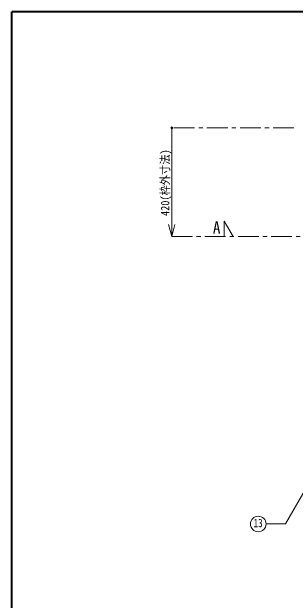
# Model space of a CAD drawing. Units: millimetres at full size, sheet at 1:8; details may follow other scales. Extents: x -1685 to 1555, y -1115 to 1133.
# Drawn here: x -1685 to -1137, y -3 to 1133 of the extents above; entities that cross this region are included whole.
import ezdxf
from ezdxf.enums import TextEntityAlignment as Align

# ---------------------------------------------------------------- set-up
doc = ezdxf.new("R2010")
doc.units = ezdxf.units.MM
doc.header["$LTSCALE"] = 8
doc.header["$PDMODE"] = 32
doc.header["$PDSIZE"] = 4
doc.linetypes.add('CHAIN1', pattern=[8, 5, -1, 1, -1])
doc.layers.add('0-0_ﾚｲﾔ1', color=4, linetype='Continuous', lineweight=9)
doc.styles.add('ＭＳ ゴシック', font='')
doc.styles.get('ＭＳ ゴシック').set_extended_font_data('MS Gothic')

msp = doc.modelspace()

# ---------------------------------------------------------------- linework, layer by layer
at = {"layer": '0-0_ﾚｲﾔ1', "color": 1, "lineweight": 40}
for p in [(-1684.576, -1114.982), (1555.424, 1133.018)]:
    msp.add_line(p, (-1684.576, 1133.018), dxfattribs=at)
at = {"layer": '0-0_ﾚｲﾔ1'}
for q in [(-1375.576, 909.018), (-1381.788, 722.2), (-1369.365, 722.2)]:
    msp.add_line((-1375.576, 699.018), q, dxfattribs=at)
at = {"layer": '0-0_ﾚｲﾔ1', "linetype": 'CHAIN1'}
for p, q in [((-1139.576, 909.018), (-1375.576, 909.018)), ((-1257.076, 699.018), (-1274.576, 729.018)), ((-1274.576, 699.018), (-1274.576, 729.018)), ((-1375.576, 699.018), (-114.576, 699.018))]:
    msp.add_line(p, q, dxfattribs=at)
at = {"layer": '0-0_ﾚｲﾔ1', "color": 7, "lineweight": 18}
for p in [(-1117.813, 210.357), (-1193.632, 144.458)]:
    msp.add_line(p, (-1155.859, 144.458), dxfattribs=at)
msp.add_circle((-1208.632, 144.458), 15, dxfattribs=at)
at = {"layer": '0-0_ﾚｲﾔ1', "color": 1}
msp.add_point((-1375.576, 909.018), dxfattribs=at)

# ---------------------------------------------------------------- texts
at = {"layer": '0-0_ﾚｲﾔ1', "color": 7, "style": 'ＭＳ ゴシック', "width": 0.9}
msp.add_text('420(枠外寸法)', height=16.13, rotation=90, dxfattribs=at).set_placement((-1375.576, 739.018), align=Align.BOTTOM_LEFT)
at = {"layer": '0-0_ﾚｲﾔ1', "color": 7, "style": 'ＭＳ ゴシック'}
for s, height, width, p in [('A', 23.46, 0.9, (-1296.076, 698.018)), ('13', 16.13, 0.8, (-1217.632, 133.458))]:
    msp.add_text(s, height=height, dxfattribs=dict(at, width=width)).set_placement(p, align=Align.BOTTOM_LEFT)

doc.saveas('drawing.dxf')
